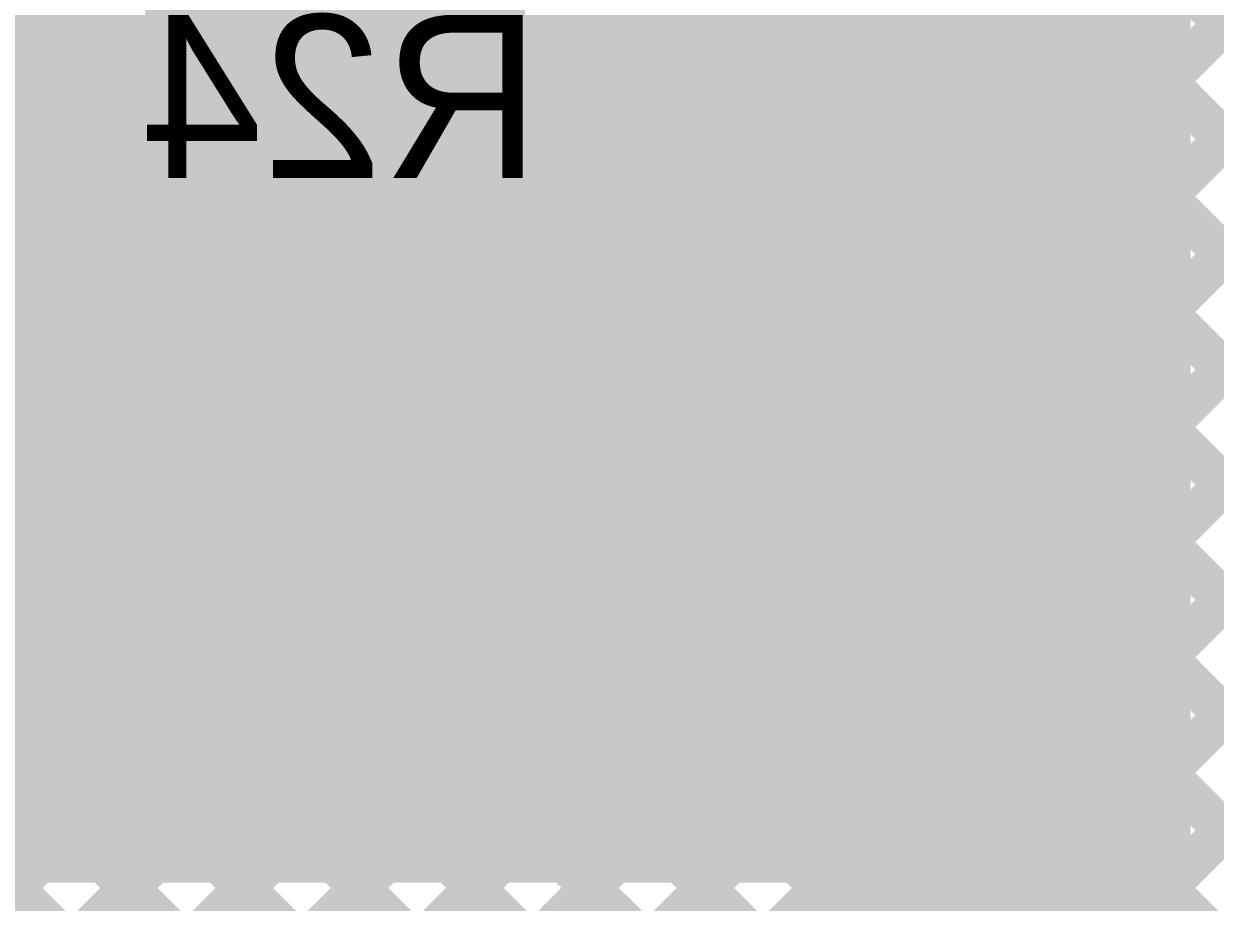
# Model space of a CAD drawing. Header units: millimetres. Extents: x 0.79 to 4.38, y 0.99 to 3.94.
# Drawn here: x 1.3177 to 1.61, y 3.1502 to 3.3658 of the extents above; entities that cross this region are included whole.
import ezdxf

# ---------------------------------------------------------------- set-up
doc = ezdxf.new("R2010")
doc.units = ezdxf.units.MM
doc.header["$MEASUREMENT"] = 0
for name, color, linetype in [('BottomLayer', 5, 'Continuous'), ('BottomOverlay', 54, 'Continuous'), ('BottomPaste', 16, 'Continuous'), ('BottomSolder', 6, 'Continuous'), ('MultiLayer', 9, 'Continuous'), ('PadHoleLayer', 156, 'Continuous'), ('TopLayer', 1, 'Continuous'), ('TopOverlay', 2, 'Continuous'), ('TopSolder', 216, 'Continuous')]:
    doc.layers.add(name, color=color, linetype=linetype)

# ---------------------------------------------------------------- blocks, each defined once
blk = doc.blocks.new('PS2801C_1_F3_A_B_1')
at = {"layer": 'BottomLayer'}
for points in [[(-0.03937, 0.03228), (0.03937, 0.03228), (-0.03937, 0.06772), (0.03937, 0.06772)], [(0.23622, 0.03228), (0.31496, 0.03228), (0.23622, 0.06772), (0.31496, 0.06772)], [(-0.03937, -0.01772), (0.03937, -0.01772), (-0.03937, 0.01772), (0.03937, 0.01772)], [(0.23622, -0.01772), (0.31496, -0.01772), (0.23622, 0.01772), (0.31496, 0.01772)]]:
    blk.add_solid(points, dxfattribs=at)
at = {"layer": 'BottomOverlay', "const_width": 0.01}
for points in [[(0.017, 0.085), (0.259, 0.085)], [(0.017, -0.035), (0.259, -0.035)]]:
    blk.add_lwpolyline(points, dxfattribs=at)
at = {"layer": 'BottomOverlay'}
for points, const_width in [([(0.0145, 0.085, 1), (0.0195, 0.085, 1)], 0.005), ([(0.2565, 0.085, 1), (0.2615, 0.085, 1)], 0.005), ([(-0.01993, -0.038, 1), (-0.03407, -0.038, 1)], 0.01575), ([(-0.03801, -0.038, 1), (-0.03013, -0.038, 1)], 0.00787), ([(-0.02387, -0.038, 1), (-0.01599, -0.038, 1)], 0.00787), ([(0.0145, -0.035, 1), (0.0195, -0.035, 1)], 0.005), ([(0.2565, -0.035, 1), (0.2615, -0.035, 1)], 0.005)]:
    blk.add_lwpolyline(points, format="xyb", close=True, dxfattribs=dict(at, const_width=const_width))
at = {"layer": 'BottomPaste'}
for points in [[(-0.03937, 0.03228), (0.03937, 0.03228), (-0.03937, 0.06772), (0.03937, 0.06772)], [(0.23622, 0.03228), (0.31496, 0.03228), (0.23622, 0.06772), (0.31496, 0.06772)], [(-0.03937, -0.01772), (0.03937, -0.01772), (-0.03937, 0.01772), (0.03937, 0.01772)], [(0.23622, -0.01772), (0.31496, -0.01772), (0.23622, 0.01772), (0.31496, 0.01772)]]:
    blk.add_solid(points, dxfattribs=at)
at = {"layer": 'BottomSolder'}
for points in [[(-0.04337, 0.02828), (0.04337, 0.02828), (-0.04337, 0.07172), (0.04337, 0.07172)], [(0.23222, 0.02828), (0.31896, 0.02828), (0.23222, 0.07172), (0.31896, 0.07172)], [(-0.04337, -0.02172), (0.04337, -0.02172), (-0.04337, 0.02172), (0.04337, 0.02172)], [(0.23222, -0.02172), (0.31896, -0.02172), (0.23222, 0.02172), (0.31896, 0.02172)]]:
    blk.add_solid(points, dxfattribs=at)
blk = doc.blocks.new('R__0402_B_28')
at = {"layer": 'BottomLayer'}
for points in [[(-0.0275, 0.0125), (-0.0275, -0.0125), (-0.0095, 0.0125), (-0.0095, -0.0125)], [(0.0095, 0.0125), (0.0095, -0.0125), (0.0275, 0.0125), (0.0275, -0.0125)]]:
    blk.add_solid(points, dxfattribs=at)
at = {"layer": 'BottomOverlay', "const_width": 0.01}
for points in [[(-0.034, 0.019), (-0.034, -0.019)], [(-0.034, 0.019), (0.034, 0.019)], [(0.034, 0.019), (0.034, -0.019)], [(-0.034, -0.019), (0.034, -0.019)]]:
    blk.add_lwpolyline(points, dxfattribs=at)
at = {"layer": 'BottomOverlay', "const_width": 0.005}
for points in [[(-0.0365, 0.019, 1), (-0.0315, 0.019, 1)], [(-0.0365, 0.019, 1), (-0.0315, 0.019, 1)], [(0.0315, 0.019, 1), (0.0365, 0.019, 1)], [(0.0315, 0.019, 1), (0.0365, 0.019, 1)], [(-0.0365, -0.019, 1), (-0.0315, -0.019, 1)], [(-0.0365, -0.019, 1), (-0.0315, -0.019, 1)], [(0.0315, -0.019, 1), (0.0365, -0.019, 1)], [(0.0315, -0.019, 1), (0.0365, -0.019, 1)]]:
    blk.add_lwpolyline(points, format="xyb", close=True, dxfattribs=at)
at = {"layer": 'BottomPaste'}
for points in [[(-0.0275, 0.0125), (-0.0275, -0.0125), (-0.0095, 0.0125), (-0.0095, -0.0125)], [(0.0095, 0.0125), (0.0095, -0.0125), (0.0275, 0.0125), (0.0275, -0.0125)]]:
    blk.add_solid(points, dxfattribs=at)
at = {"layer": 'BottomSolder'}
for points in [[(-0.0315, 0.0165), (-0.0315, -0.0165), (-0.0055, 0.0165), (-0.0055, -0.0165)], [(0.0055, 0.0165), (0.0055, -0.0165), (0.0315, 0.0165), (0.0315, -0.0165)]]:
    blk.add_solid(points, dxfattribs=at)
blk = doc.blocks.new('T________B_____12_P___95')
at = {"layer": 'BottomLayer', "const_width": 0.04}
blk.add_lwpolyline([(1.98, 0, 1), (2.02, 0, 1)], format="xyb", close=True, dxfattribs=at)
at = {"layer": 'BottomSolder', "const_width": 0.044}
blk.add_lwpolyline([(1.978, 0, 1), (2.022, 0, 1)], format="xyb", close=True, dxfattribs=at)
at = {"layer": 'MultiLayer', "const_width": 0.04}
blk.add_lwpolyline([(1.98, 0, 1), (2.02, 0, 1)], format="xyb", close=True, dxfattribs=at)
at = {"layer": 'PadHoleLayer', "const_width": 0.0275}
blk.add_lwpolyline([(1.98625, 0, 1), (2.01375, 0, 1)], format="xyb", close=True, dxfattribs=at)
at = {"layer": 'TopLayer', "const_width": 0.04}
blk.add_lwpolyline([(1.98, 0, 1), (2.02, 0, 1)], format="xyb", close=True, dxfattribs=at)
at = {"layer": 'TopOverlay', "const_width": 0.01}
blk.add_lwpolyline([(-0.105, -0.162), (2.325, -0.162)], dxfattribs=at)
at = {"layer": 'TopSolder', "const_width": 0.044}
blk.add_lwpolyline([(1.978, 0, 1), (2.022, 0, 1)], format="xyb", close=True, dxfattribs=at)

msp = doc.modelspace()

# ---------------------------------------------------------------- linework, layer by layer
at = {"layer": 'BottomLayer'}
for points, const_width in [([(1.20347, 3.718), (1.65459, 3.26688)], 0.01), ([(1.23175, 3.718), (1.66175, 3.288)], 0.01), ([(1.26003, 3.718), (1.65459, 3.32345)], 0.01), ([(1.41427, 3.36588), (1.76638, 3.718)], 0.01), ([(1.42841, 3.35174), (1.79467, 3.718)], 0.01), ([(1.44255, 3.3376), (1.82295, 3.718)], 0.01), ([(1.4495, 3.31626), (1.85124, 3.718)], 0.01), ([(1.45999, 3.29847), (1.87952, 3.718)], 0.01), ([(1.47202, 3.28221), (1.9078, 3.718)], 0.01), ([(1.219, 3.67418), (1.65459, 3.23859)], 0.01), ([(1.22442, 3.64047), (1.65459, 3.21031)], 0.01), ([(1.22157, 3.61504), (1.688, 3.14861)], 0.01), ([(1.21437, 3.59396), (1.73301, 3.07531)], 0.01), ([(1.47699, 3.2589), (1.65459, 3.4365)], 0.01), ([(1.35041, 3.10404), (1.65459, 3.40821)], 0.01), ([(1.38233, 3.39782), (1.4423, 3.33785)], 0.01), ([(1.36498, 3.38052), (1.425, 3.3205)], 0.025), ([(1.36456, 3.0899), (1.65459, 3.37993)], 0.01), ([(1.33102, 3.35602), (1.35484, 3.35602)], 0.01), ([(1.33102, 3.32252), (1.33102, 3.35602)], 0.01), ([(1.33102, 3.33921), (1.34783, 3.35602)], 0.01), ([(1.33918, 3.35602), (1.39368, 3.30151)], 0.01), ([(1.35484, 3.35602), (1.4005, 3.31035)], 0.01), ([(1.4137, 3.11076), (1.65459, 3.35165)], 0.01), ([(1.33672, 3.31662), (1.36548, 3.34538)], 0.01), ([(1.44361, 3.33643), (1.71825, 3.0618)], 0.01), ([(1.33102, 3.33589), (1.38031, 3.28659)], 0.01), ([(1.33672, 3.28833), (1.37962, 3.33123)], 0.01), ([(1.425, 3.26), (1.425, 3.3205)], 0.025), ([(1.32452, 3.32252), (1.33102, 3.32252)], 0.01), ([(1.44078, 3.10955), (1.65459, 3.32336)], 0.01), ([(1.32452, 3.32098), (1.33672, 3.32098)], 0.01), ([(1.33672, 3.21823), (1.33672, 3.32098)], 0.01), ([(1.4495, 3.30587), (1.4495, 3.3205)], 0.01), ([(1.33672, 3.26005), (1.39376, 3.31709)], 0.01), ([(1.45892, 3.09941), (1.67668, 3.31717)], 0.01), ([(1.4005, 3.30587), (1.4005, 3.31035)], 0.01), ([(1.33672, 3.30191), (1.37328, 3.26535)], 0.01), ([(1.4738, 3.27796), (1.71128, 3.04048)], 0.01), ([(1.33672, 3.27362), (1.60151, 3.00883)], 0.01), ([(1.33672, 3.23176), (1.37375, 3.2688)], 0.01), ([(1.47136, 3.08356), (1.65459, 3.26679)], 0.01), ([(1.47557, 3.2479), (1.6868, 3.03668)], 0.01), ([(1.29385, 3.16061), (1.37596, 3.24272)], 0.01), ([(1.33672, 3.24534), (1.65387, 2.92819)], 0.01), ([(1.47699, 3.06091), (1.65459, 3.23851)], 0.01), ([(1.46651, 3.22868), (1.65851, 3.03668)], 0.01), ([(1.30799, 3.14647), (1.38653, 3.22501)], 0.01), ([(1.27897, 3.21823), (1.39484, 3.10236)], 0.01), ([(1.2797, 3.17475), (1.32318, 3.21823)], 0.01), ([(1.28672, 3.21823), (1.33672, 3.21823)], 0.01), ([(1.30725, 3.21823), (1.41455, 3.11094)], 0.01), ([(1.33554, 3.21823), (1.44636, 3.10741)], 0.01), ([(1.45159, 3.21531), (1.63023, 3.03668)], 0.01), ([(1.32213, 3.13233), (1.40279, 3.21298)], 0.01), ([(1.33627, 3.11818), (1.4261, 3.20801)], 0.01), ([(1.3855, 2.94114), (1.65459, 3.21022)], 0.01), ([(1.43035, 3.20828), (1.60879, 3.02983)], 0.01), ([(1.275, 3.19392), (1.38108, 3.08784)], 0.01)]:
    msp.add_lwpolyline(points, dxfattribs=dict(at, const_width=const_width))
for points, const_width in [([(1.41177, 3.36588, 1), (1.41677, 3.36588, 1)], 0.005), ([(1.32852, 3.35602, 1), (1.33352, 3.35602, 1)], 0.005), ([(1.32852, 3.35602, 1), (1.33352, 3.35602, 1)], 0.005), ([(1.33668, 3.35602, 1), (1.34168, 3.35602, 1)], 0.005), ([(1.34533, 3.35602, 1), (1.35033, 3.35602, 1)], 0.005), ([(1.35234, 3.35602, 1), (1.35734, 3.35602, 1)], 0.005), ([(1.35234, 3.35602, 1), (1.35734, 3.35602, 1)], 0.005), ([(1.42591, 3.35174, 1), (1.43091, 3.35174, 1)], 0.005), ([(1.36298, 3.34538, 1), (1.36798, 3.34538, 1)], 0.005), ([(1.32852, 3.33921, 1), (1.33352, 3.33921, 1)], 0.005), ([(1.4398, 3.33785, 1), (1.4448, 3.33785, 1)], 0.005), ([(1.4398, 3.33785, 1), (1.4448, 3.33785, 1)], 0.005), ([(1.43982, 3.33782, 1), (1.44482, 3.33782, 1)], 0.005), ([(1.44005, 3.3376, 1), (1.44505, 3.3376, 1)], 0.005), ([(1.44111, 3.33643, 1), (1.44611, 3.33643, 1)], 0.005), ([(1.32852, 3.33589, 1), (1.33352, 3.33589, 1)], 0.005), ([(1.37712, 3.33123, 1), (1.38212, 3.33123, 1)], 0.005), ([(1.41875, 3.3205, 1), (1.43125, 3.3205, 1)], 0.0125), ([(1.41875, 3.3205, 1), (1.43125, 3.3205, 1)], 0.0125), ([(1.32202, 3.32252, 1), (1.32702, 3.32252, 1)], 0.005), ([(1.32852, 3.32252, 1), (1.33352, 3.32252, 1)], 0.005), ([(1.32852, 3.32252, 1), (1.33352, 3.32252, 1)], 0.005), ([(1.32202, 3.32098, 1), (1.32702, 3.32098, 1)], 0.005), ([(1.33422, 3.32098, 1), (1.33922, 3.32098, 1)], 0.005), ([(1.33422, 3.32098, 1), (1.33922, 3.32098, 1)], 0.005), ([(1.447, 3.3205, 1), (1.452, 3.3205, 1)], 0.005), ([(1.447, 3.3205, 1), (1.452, 3.3205, 1)], 0.005), ([(1.447, 3.3205, 1), (1.452, 3.3205, 1)], 0.005), ([(1.33422, 3.31662, 1), (1.33922, 3.31662, 1)], 0.005), ([(1.39126, 3.31709, 1), (1.39626, 3.31709, 1)], 0.005), ([(1.447, 3.31626, 1), (1.452, 3.31626, 1)], 0.005), ([(1.398, 3.31035, 1), (1.403, 3.31035, 1)], 0.005), ([(1.398, 3.31035, 1), (1.403, 3.31035, 1)], 0.005), ([(1.398, 3.30587, 1), (1.403, 3.30587, 1)], 0.005), ([(1.398, 3.30587, 1), (1.403, 3.30587, 1)], 0.005), ([(1.447, 3.30587, 1), (1.452, 3.30587, 1)], 0.005), ([(1.447, 3.30587, 1), (1.452, 3.30587, 1)], 0.005), ([(1.33422, 3.30191, 1), (1.33922, 3.30191, 1)], 0.005), ([(1.39118, 3.30151, 1), (1.39618, 3.30151, 1)], 0.005), ([(1.45749, 3.29847, 1), (1.46249, 3.29847, 1)], 0.005), ([(1.33422, 3.28833, 1), (1.33922, 3.28833, 1)], 0.005), ([(1.37781, 3.28659, 1), (1.38281, 3.28659, 1)], 0.005), ([(1.46952, 3.28221, 1), (1.47452, 3.28221, 1)], 0.005), ([(1.4713, 3.27796, 1), (1.4763, 3.27796, 1)], 0.005), ([(1.33422, 3.27362, 1), (1.33922, 3.27362, 1)], 0.005), ([(1.37125, 3.2688, 1), (1.37625, 3.2688, 1)], 0.005), ([(1.41875, 3.26, 1), (1.43125, 3.26, 1)], 0.0125), ([(1.37078, 3.26535, 1), (1.37578, 3.26535, 1)], 0.005), ([(1.33422, 3.26005, 1), (1.33922, 3.26005, 1)], 0.005), ([(1.4745, 3.26, 1), (1.4795, 3.26, 1)], 0.005), ([(1.4745, 3.26, 1), (1.4795, 3.26, 1)], 0.005), ([(1.47449, 3.2589, 1), (1.47949, 3.2589, 1)], 0.005), ([(1.47307, 3.2479, 1), (1.47807, 3.2479, 1)], 0.005), ([(1.33422, 3.24534, 1), (1.33922, 3.24534, 1)], 0.005), ([(1.37346, 3.24272, 1), (1.37846, 3.24272, 1)], 0.005), ([(1.33422, 3.23176, 1), (1.33922, 3.23176, 1)], 0.005), ([(1.46401, 3.22868, 1), (1.46901, 3.22868, 1)], 0.005), ([(1.38403, 3.22501, 1), (1.38903, 3.22501, 1)], 0.005), ([(1.32068, 3.21823, 1), (1.32568, 3.21823, 1)], 0.005), ([(1.33304, 3.21823, 1), (1.33804, 3.21823, 1)], 0.005), ([(1.33422, 3.21823, 1), (1.33922, 3.21823, 1)], 0.005), ([(1.33422, 3.21823, 1), (1.33922, 3.21823, 1)], 0.005), ([(1.44909, 3.21531, 1), (1.45409, 3.21531, 1)], 0.005), ([(1.40029, 3.21298, 1), (1.40529, 3.21298, 1)], 0.005), ([(1.4236, 3.20801, 1), (1.4286, 3.20801, 1)], 0.005), ([(1.42785, 3.20828, 1), (1.43285, 3.20828, 1)], 0.005)]:
    msp.add_lwpolyline(points, format="xyb", close=True, dxfattribs=dict(at, const_width=const_width))
at = {"layer": 'BottomLayer', "const_width": 0.01}
for points in [[(1.4423, 3.33785, -0.199267), (1.4495, 3.3205)], [(1.44232, 3.33782, -0.198912), (1.4495, 3.3205)], [(1.477, 3.26, -1.76553), (1.4005, 3.30587)], [(1.4495, 3.30587, -0.276811), (1.477, 3.26)]]:
    msp.add_lwpolyline(points, format="xyb", dxfattribs=at)
at = {"layer": 'TopLayer'}
for points in [[(1.26, 3.155), (1.604, 3.155), (1.26, 3.402), (1.604, 3.402)], [(1.513, 1.02), (1.604, 1.02), (1.513, 3.398), (1.604, 3.398)]]:
    msp.add_solid(points, dxfattribs=at)

# ---------------------------------------------------------------- block references
at = {"rotation": 90}
for name, p in [('T________B_____12_P___95', (1.425, 1.26)), ('R__0402_B_28', (1.30652, 3.36202)), ('PS2801C_1_F3_A_B_1', (1.307, 2.99402))]:
    msp.add_blockref(name, p, dxfattribs=at)

# ---------------------------------------------------------------- texts
at = {"layer": 'BottomOverlay', "text_generation_flag": 2}
msp.add_text('R24', height=0.04, dxfattribs=at).set_placement((1.44452, 3.32802))

doc.saveas('drawing.dxf')
